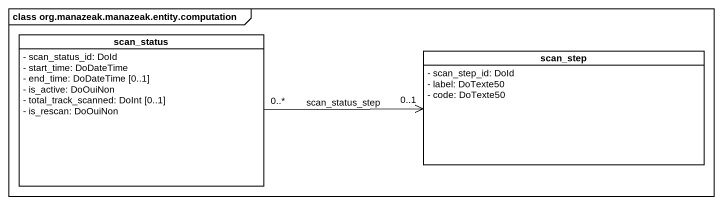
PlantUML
@startuml
mainframe class org.manazeak.manazeak.entity.computation
hide circle
hide empty members
skinparam classAttributeIconSize 0
class scan_status {
  - scan_status_id: DoId
  - start_time: DoDateTime
  - end_time: DoDateTime [0..1]
  - is_active: DoOuiNon
  - total_track_scanned: DoInt [0..1]
  - is_rescan: DoOuiNon
}
class scan_step {
  - scan_step_id: DoId
  - label: DoTexte50
  - code: DoTexte50
}
scan_status "0..*" -right-> "0..1" scan_step : scan_status_step
@enduml
